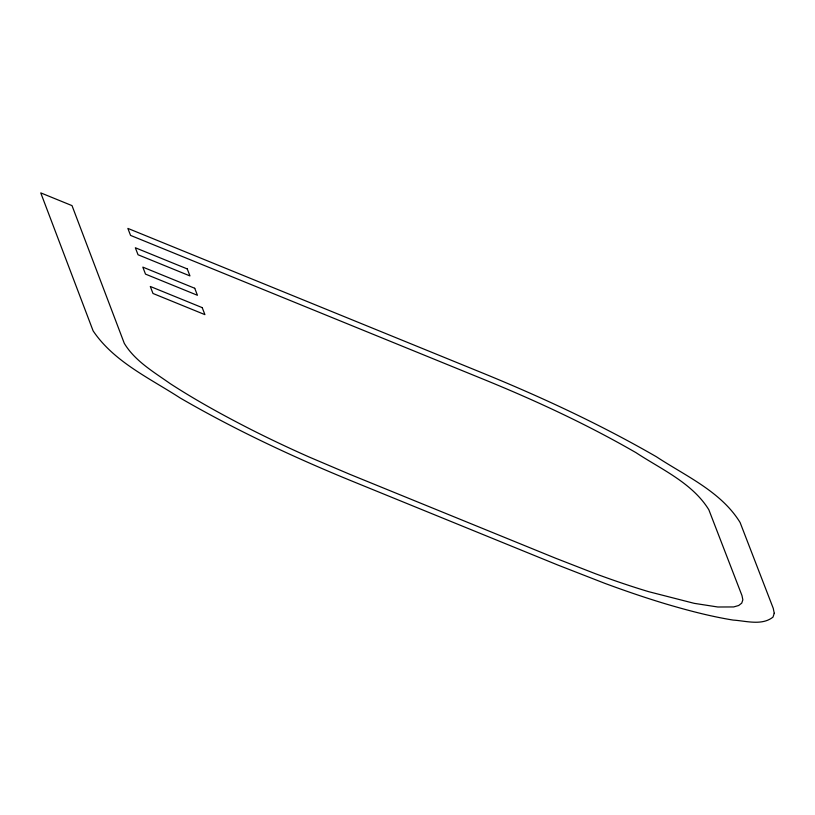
<?xml version="1.0" encoding="UTF-8"?>
<svg xmlns="http://www.w3.org/2000/svg" width="815" height="815" viewBox="0 0 815 815"><rect width="100%" height="100%" fill="white"/><g stroke="black" fill="none" stroke-linecap="round" stroke-linejoin="round"><path stroke-width="1.22" d="M774.25 613.277L772.997 617.108C761.893 625.94 746.01 620.877 733.133 620.083C710.466 616.395 688.217 610.537 666.212 604.047A242.381 38.336 23.6 0 1 604.496 583.224L558.041 565.121L352.559 481.339C293.451 457.174 235.454 430.025 180.176 397.985C149.736 378.221 113.896 361.809 93.104 330.849L40.75 192.88L72.015 205.625L124.288 343.349C135.005 361.086 153.668 371.925 170.172 383.61C196.446 400.664 223.952 415.731 251.855 429.933A211.014 33.374 23.6 0 0 309.048 456.981L349.859 474.33L555.331 558.112L595.408 573.719A209.995 33.211 23.6 0 0 648.801 591.71L694.176 603.334L717.821 607.002L733.673 606.941L738.675 605.504L741.732 603.141L742.842 599.85L741.996 595.622L708.846 509.762C692.332 482.959 661.434 469.42 635.985 452.651C587.747 424.829 537.187 401.255 485.679 380.187L130.563 235.403L127.853 228.394L482.969 373.178C542.393 397.486 600.747 424.646 656.381 456.746C685.659 476.031 721.183 491.628 740.112 522.517L773.262 608.367L774.25 613.277M187.256 268.919L135.331 247.75L138.041 254.759L189.966 275.928L187.256 268.919M194.734 288.276L142.808 267.106L145.508 274.115L197.444 295.285L194.734 288.276M202.212 307.632L150.286 286.462L152.986 293.471L204.922 314.641L202.212 307.632"/></g></svg>
